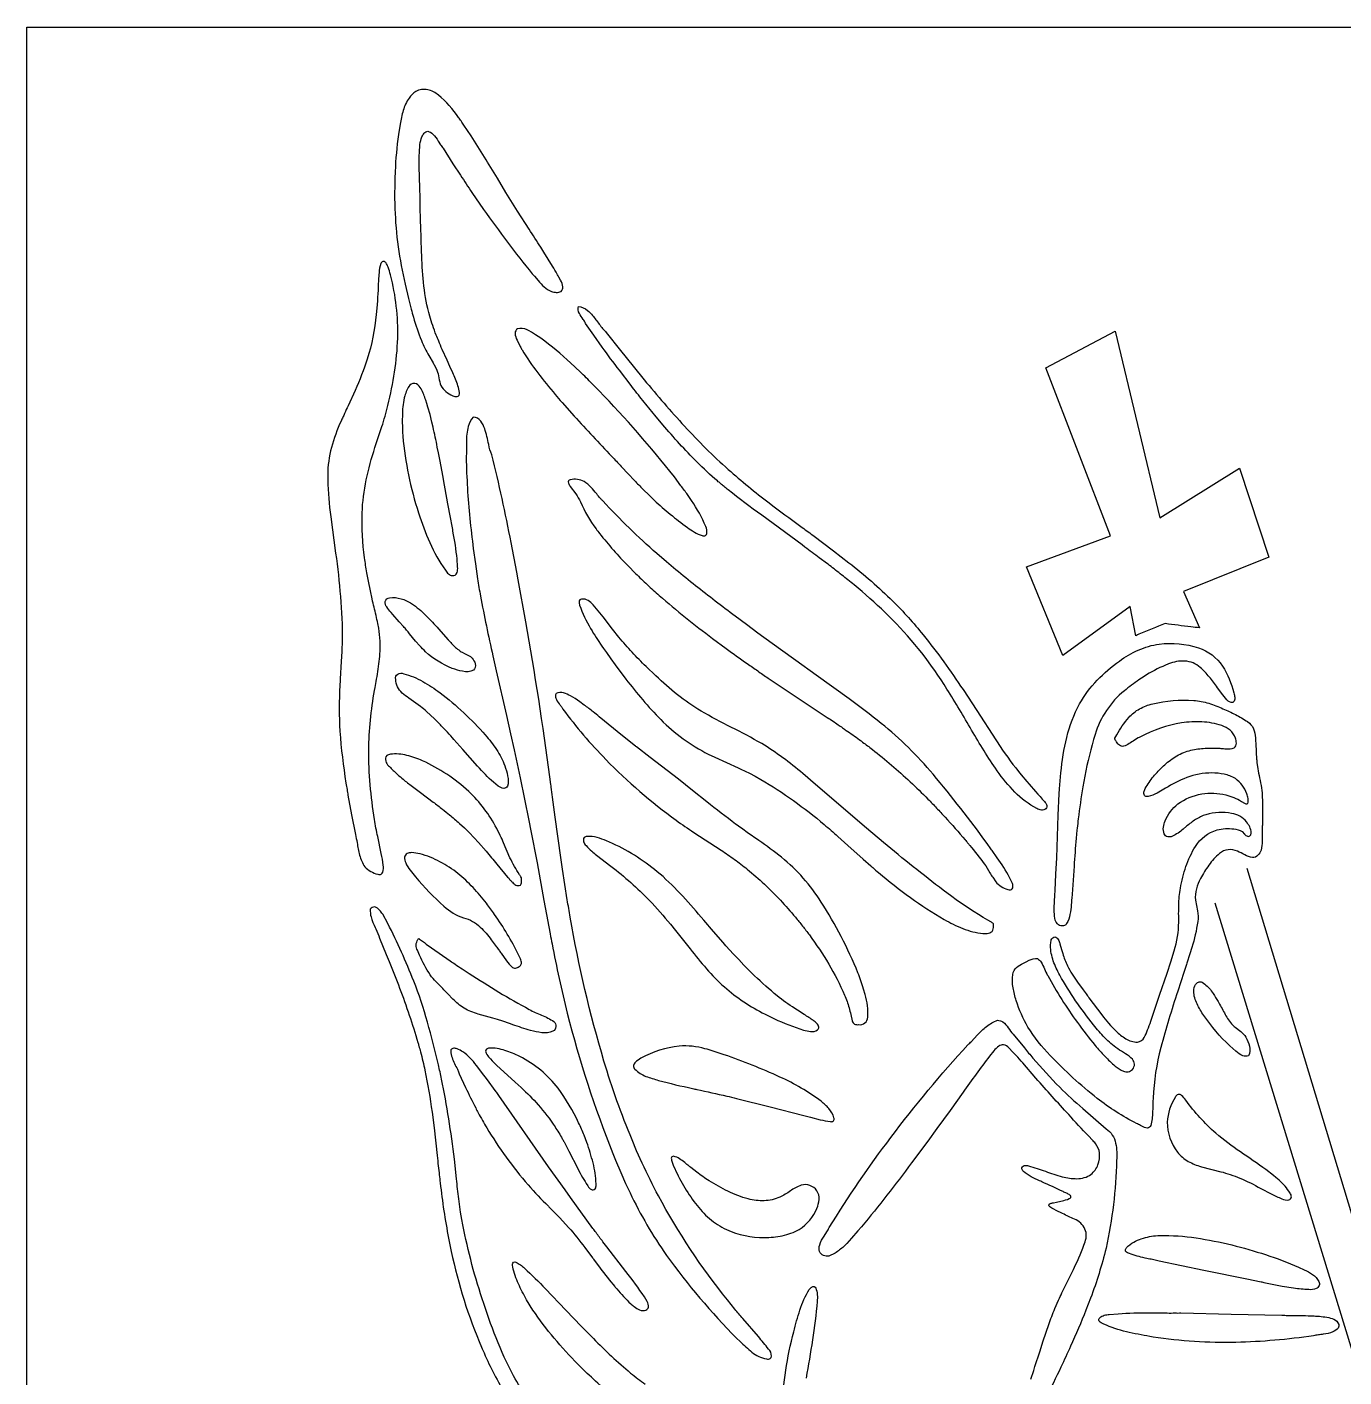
# Model space of a CAD drawing. Header units: inches. Extents: x 35.5 to 88, y 0 to 97.1.
# Drawn here: x 35.51 to 56.8, y 75.31 to 97.14 of the extents above; entities that cross this region are included whole.
import ezdxf

# ---------------------------------------------------------------- set-up
doc = ezdxf.new("R2010")
doc.units = ezdxf.units.IN
doc.header["$MEASUREMENT"] = 0
doc.layers.add('IMAGE_2', color=7, linetype='Continuous')

msp = doc.modelspace()

# ---------------------------------------------------------------- linework, layer by layer
for points in [[(42.391, 91.175, 0.188699), (42.463, 91.163, 0.461822), (42.502, 91.226, 0.053427), (42.437, 91.443, 0.024263), (42.392, 91.546), (42.346, 91.649), (42.3, 91.749), (42.221, 91.924, -0.01193), (42.165, 92.057, -0.01725), (42.125, 92.157, -0.028141), (42.02, 92.464, -0.041299), (41.927, 92.948, -0.017972), (41.89, 93.439, -0.001452), (41.873, 93.986), (41.867, 94.259), (41.865, 94.328, 0.007932), (41.861, 94.532), (41.851, 94.884, -0.032089), (41.862, 95.236, -0.057318), (41.894, 95.363, -0.086421), (41.93, 95.42, -0.152452), (41.989, 95.453, -0.124634), (42.072, 95.406, -0.075256), (42.157, 95.294), (42.194, 95.235, 0.021816), (42.235, 95.177), (42.396, 94.927), (42.518, 94.741, 0.007135), (42.703, 94.462), (42.892, 94.186, 0.017997), (43.679, 93.147), (43.714, 93.107), (43.774, 93.036, 0.035515), (43.87, 92.935, 0.082171), (43.987, 92.86, 0.055603), (44.066, 92.846, 0.128833), (44.144, 92.863, 0.239295), (44.173, 92.936, 0.104136), (44.136, 93.042), (44.108, 93.092, -0.046907), (44.083, 93.142, 0.016249), (44.006, 93.271), (43.867, 93.494), (43.814, 93.577, 0.006435), (43.627, 93.867), (43.441, 94.158), (43.253, 94.463), (43.114, 94.692, 0.00627), (42.689, 95.376), (42.572, 95.552, 0.008946), (42.527, 95.618, 0.021069), (42.487, 95.675, 0.065419), (42.161, 96.036, 0.117241), (41.987, 96.123, 0.196605), (41.795, 96.093, 0.101334), (41.685, 95.989, 0.087143), (41.592, 95.786, 0.032358), (41.565, 95.677), (41.541, 95.568), (41.515, 95.399, 0.023925), (41.461, 94.801, 0.009328), (41.456, 94.65, 0.013951), (41.454, 94.538, 0.015218), (41.453, 94.453), (41.456, 94.2, 0.047817), (41.622, 92.978), (41.676, 92.747, 0.014269), (41.72, 92.574, 0.017763), (41.756, 92.446, 0.030153), (41.887, 92.068, 0.040225), (42.007, 91.825), (42.074, 91.708, -0.031158), (42.09, 91.678), (42.136, 91.588, -0.074289), (42.169, 91.463, 0.058974), (42.2, 91.338, 0.157364)], [(41.181, 83.437, 0.207783), (41.237, 83.439, 0.171489), (41.262, 83.47, 0.13294), (41.269, 83.585, 0.014268), (41.237, 83.77), (41.179, 84.045, -0.015268), (41.127, 84.322, -0.039963), (41.033, 85.444, -0.042147), (41.129, 86.409), (41.138, 86.459), (41.154, 86.552, 0.016364), (41.203, 86.878, 0.043325), (41.219, 87.208, 0.032693), (41.195, 87.414), (41.181, 87.49, 0.011435), (41.121, 87.756, -0.015015), (41.089, 87.888), (41.061, 88.021), (41.029, 88.176), (41.004, 88.313, -0.013208), (40.967, 88.553, -0.043888), (40.927, 89.279, -0.041937), (40.994, 89.814, -0.026843), (41.135, 90.335), (41.246, 90.675, 0.022488), (41.343, 91.018, 0.021838), (41.451, 91.558, 0.031405), (41.502, 92.106, 0.069366), (41.387, 93.129, 0.01885), (41.346, 93.255, 0.064898), (41.308, 93.327, 0.32464), (41.262, 93.347, 0.150439), (41.227, 93.311, 0.048858), (41.201, 93.162, 0.017178), (41.186, 92.936, -0.015269), (41.173, 92.71), (41.164, 92.59), (41.154, 92.486, -0.051912), (41.01, 91.768, -0.028167), (40.812, 91.261), (40.699, 91.012, 0.013499), (40.643, 90.888, 0.012229), (40.615, 90.826, 0.013175), (40.587, 90.764, 0.042662), (40.432, 90.339, 0.066301), (40.371, 89.891, 0.027201), (40.371, 89.811, 0.028072), (40.419, 89.219), (40.499, 88.629, -0.012065), (40.577, 87.927, -0.022843), (40.605, 87.221), (40.598, 87.037), (40.59, 86.876), (40.574, 86.594, 0.010791), (40.568, 86.489, 0.029959), (40.567, 85.749, 0.022526), (40.666, 84.91, 0.003037), (40.683, 84.806, 0.01564), (40.698, 84.715), (40.756, 84.397), (40.818, 84.08, -0.018449), (40.846, 83.946, 0.029726), (40.886, 83.745, 0.084714), (40.97, 83.557, 0.144878)], [(44.426, 92.62, -0.153548), (44.571, 92.555, -0.043479), (44.653, 92.472, -0.020523), (44.761, 92.332, 0.037035), (44.875, 92.198), (45.105, 91.907), (45.308, 91.654), (45.488, 91.434, 0.014234), (46.14, 90.682, 0.025712), (46.848, 89.983, 0.019858), (47.507, 89.443, 0.005318), (48.02, 89.061, -0.006396), (48.213, 88.919), (48.549, 88.668), (48.798, 88.475, -0.028986), (49.508, 87.853, -0.028787), (49.998, 87.309, -0.023315), (50.643, 86.422), (50.795, 86.194), (51.243, 85.504, 0.025848), (51.585, 85.044), (51.677, 84.935, 0.006521), (51.961, 84.612, -0.139812), (51.998, 84.549, -0.254516), (51.984, 84.496, -0.218567), (51.91, 84.473, -0.125008), (51.838, 84.499, -0.081375), (51.481, 84.766, -0.035848), (51.196, 85.109, -0.019766), (50.783, 85.766, 0.00957), (50.384, 86.431, 0.054869), (49.505, 87.551, 0.022248), (49.01, 88.008), (48.881, 88.116, 0.006723), (48.684, 88.275, 0.010199), (48.584, 88.353, 0.013461), (48.484, 88.43, 0.023939), (48.45, 88.455), (48.319, 88.555, 0.004715), (48.087, 88.728), (48.044, 88.761), (47.388, 89.242, -0.013291), (46.847, 89.652, -0.017559), (46.781, 89.706, -0.022232), (46.724, 89.754, -0.024417), (46.674, 89.796, -0.022323), (46.34, 90.104, -0.020013), (45.789, 90.706), (45.658, 90.862, -0.005278), (45.465, 91.099, -0.008568), (45.37, 91.219, -0.01143), (45.276, 91.34), (45.087, 91.587, -0.009118), (44.808, 91.962), (44.672, 92.152), (44.541, 92.345, 0.036871), (44.501, 92.41, -0.052528), (44.44, 92.506, -0.201021)], [(46.424, 88.916, 0.217843), (46.481, 88.916, 0.206064), (46.501, 88.949, 0.148016), (46.483, 89.06, 0.051243), (46.255, 89.478), (46.188, 89.576, 0.004674), (46.083, 89.72), (45.976, 89.863, 0.024767), (44.761, 91.253), (44.649, 91.366, 0.007018), (44.451, 91.562), (44.299, 91.705, 0.028032), (43.817, 92.104), (43.73, 92.161, 0.058574), (43.593, 92.241, 0.164145), (43.437, 92.259, 0.225963), (43.401, 92.186, 0.115548), (43.432, 92.074), (43.484, 91.969, 0.023807), (43.514, 91.917, 0.030498), (43.768, 91.545, 0.015533), (44.05, 91.194, 0.015038), (44.16, 91.066), (44.357, 90.845, 0.004073), (44.961, 90.196, -0.00902), (45.116, 90.031), (45.232, 89.907), (45.276, 89.861, 0.036621), (45.315, 89.821, 0.011565), (45.45, 89.681), (45.589, 89.545, 0.030787), (46.113, 89.097), (46.186, 89.044, 0.025649), (46.3, 88.97, 0.068506)], [(54.467, 87.42, 0.00668), (54.329, 87.437, -0.005705), (53.913, 87.49, -0.002605), (53.487, 87.318, -0.021989), (53.437, 87.294), (53.345, 87.765), (52.259, 86.973), (51.669, 88.408), (53.026, 88.91), (51.982, 91.625), (53.104, 92.221), (53.828, 89.2), (55.113, 90.001), (55.589, 88.565), (54.211, 88.008)], [(41.696, 91.347, 0.069142), (41.618, 91.173, 0.058564), (41.578, 90.89), (41.577, 90.747), (41.578, 90.676, 0.046891), (41.579, 90.658, -0.014307), (41.58, 90.605, 0.015107), (41.586, 90.52, 0.031073), (41.678, 89.893, 0.027049), (41.838, 89.279, 0.024793), (42.02, 88.801, 0.052523), (42.273, 88.356, 0.09103), (42.324, 88.292, 0.142804), (42.384, 88.265, 0.357955), (42.462, 88.314, 0.119122), (42.47, 88.406), (42.462, 88.535, 0.026784), (42.396, 88.983, 0.005881), (42.354, 89.205), (42.314, 89.428), (42.242, 89.821), (42.235, 89.858), (42.182, 90.143), (42.162, 90.25), (42.143, 90.343, 0.011466), (42.074, 90.669), (42.055, 90.75), (42.025, 90.871), (41.992, 90.992), (41.972, 91.05), (41.955, 91.103, 0.058182), (41.882, 91.285, 0.146644), (41.806, 91.367, 0.293363)], [(47.465, 75.597, 0.181954), (47.526, 75.605, 0.224619), (47.546, 75.643, 0.190639), (47.499, 75.758, 0.007804), (47.335, 75.958), (47.081, 76.252, -0.009403), (46.955, 76.4), (46.833, 76.552, -0.04472), (45.717, 78.236, -0.012804), (45.456, 78.763), (45.366, 78.965), (45.291, 79.142, -0.025654), (44.838, 80.415, -0.030224), (44.292, 82.742, -0.003426), (44.244, 83.024), (44.167, 83.52), (44.14, 83.706), (44.049, 84.358), (44.006, 84.684, 0.009093), (43.984, 84.847, 0.023913), (43.979, 84.888), (43.962, 85.01, 0.010469), (43.575, 87.519), (43.451, 88.197), (43.427, 88.324), (43.336, 88.8, 0.013189), (43.024, 90.22, -0.052756), (42.974, 90.387, 0.030514), (42.909, 90.642, 0.080482), (42.845, 90.764, 0.219072), (42.723, 90.83, 0.104564), (42.644, 90.678, 0.069426), (42.613, 90.427, -0.016676), (42.61, 90.173, 0.020111), (42.669, 89.191, 0.007216), (42.725, 88.702), (42.758, 88.458), (42.794, 88.215, 0.010325), (42.841, 87.936, 0.009743), (43.041, 86.968), (43.095, 86.727), (43.26, 86.005), (43.327, 85.708), (43.384, 85.448), (43.481, 84.993), (43.622, 84.308), (43.656, 84.137), (43.755, 83.623), (43.867, 83.013), (43.888, 82.898), (43.967, 82.47, 0.010116), (43.998, 82.309, 0.014764), (44.243, 81.191, 0.033098), (44.981, 78.921), (45.025, 78.813), (45.11, 78.611), (45.188, 78.436), (45.259, 78.285, 0.043935), (45.85, 77.273, 0.039435), (46.983, 75.933), (47.038, 75.882, 0.026449), (47.23, 75.708, 0.055392), (47.341, 75.638, 0.070419)], [(44.293, 89.817, 0.541835), (44.264, 89.763, 0.089105), (44.293, 89.708), (44.38, 89.587, -0.046864), (44.458, 89.461, 0.066654), (44.71, 89.02, 0.015407), (44.767, 88.946, 0.025624), (45.227, 88.424), (45.349, 88.3, 0.009207), (45.538, 88.12, 0.012294), (45.635, 88.032, 0.016076), (45.732, 87.945, 0.019076), (46.593, 87.251), (46.815, 87.086, 0.005543), (47.152, 86.844, 0.008321), (47.323, 86.726, 0.011023), (47.494, 86.608), (47.705, 86.465), (48.449, 85.972, -0.017763), (48.542, 85.91, -0.020097), (48.623, 85.855, -0.021144), (48.693, 85.806, -0.021441), (48.755, 85.763, -0.011601), (48.968, 85.612, -0.024799), (49.02, 85.573, -0.009842), (49.177, 85.455, -0.022419), (49.788, 84.933, -0.009154), (50.076, 84.652, -0.011602), (50.215, 84.507, -0.010264), (50.284, 84.434, -0.011799), (50.352, 84.36, -0.011805), (50.679, 83.991, -0.014669), (50.718, 83.944, -0.0198), (50.753, 83.903, -0.015876), (50.985, 83.605, -0.026785), (51.078, 83.46, 0.026117), (51.123, 83.387), (51.172, 83.315, 0.138569), (51.366, 83.188, 0.144145), (51.412, 83.183, 0.328248), (51.451, 83.235, 0.144394), (51.436, 83.299, 0.041311), (51.25, 83.625), (51.196, 83.703), (51.115, 83.818, -0.029634), (51.094, 83.846), (51.033, 83.933, 0.018183), (50.158, 85.053, 0.047713), (49.321, 85.876, 0.014315), (48.8, 86.272), (48.268, 86.655), (47.94, 86.891), (47.694, 87.069), (47.327, 87.337), (47.144, 87.473), (46.961, 87.609, -0.007218), (46.318, 88.103, -0.004712), (46.002, 88.359), (45.846, 88.489), (45.693, 88.622, -0.027066), (44.819, 89.474, -0.016834), (44.782, 89.514, -0.011684), (44.72, 89.586, 0.010015), (44.626, 89.694, 0.070311), (44.517, 89.786, 0.170587)], [(42.705, 86.933, -0.120594), (42.755, 86.838, -0.284763), (42.726, 86.735, -0.168454), (42.552, 86.718, -0.033593), (42.384, 86.766, -0.096439), (41.954, 87.035, -0.012768), (41.858, 87.132), (41.791, 87.208), (41.694, 87.326, 0.014682), (41.645, 87.385, 0.018802), (41.596, 87.443), (41.526, 87.521), (41.421, 87.637), (41.396, 87.667, -0.030679), (41.325, 87.76, -0.222585), (41.302, 87.846, -0.35927), (41.37, 87.905, -0.114636), (41.557, 87.892, -0.071158), (41.727, 87.813, -0.051453), (41.958, 87.622, -0.012165), (42.164, 87.403), (42.319, 87.226), (42.359, 87.183, 0.043946), (42.489, 87.063, 0.069557), (42.542, 87.028), (42.585, 87.007, -0.084312)], [(51.137, 82.623, 0.148134), (51.136, 82.632, 0.097698), (51.093, 82.668), (51.043, 82.696, -0.030419), (50.465, 83.074), (50.323, 83.179, -0.012068), (49.359, 83.95), (49.084, 84.183), (48.26, 84.89), (48.052, 85.067, 0.038774), (47.388, 85.549, 0.016605), (46.898, 85.812, -0.016712), (46.407, 86.076, -0.033852), (46.025, 86.34, -0.024084), (45.676, 86.646), (45.519, 86.795, -0.013804), (45.293, 87.026, -0.017167), (45.184, 87.146, -0.017575), (45.078, 87.269), (44.974, 87.399), (44.822, 87.598), (44.744, 87.696), (44.663, 87.792, 0.063576), (44.582, 87.862, 0.194219), (44.476, 87.883, 0.42243), (44.435, 87.844, 0.100988), (44.444, 87.788, 0.050053), (44.622, 87.411), (44.644, 87.373, 0.009663), (44.732, 87.231), (44.802, 87.127), (44.828, 87.089), (44.876, 87.022), (44.948, 86.922), (45.02, 86.823), (45.193, 86.593, 0.031977), (45.755, 85.938, 0.081628), (46.523, 85.379), (46.629, 85.328), (47.005, 85.158, -0.008495), (47.19, 85.069), (47.282, 85.021), (47.372, 84.971, -0.042027), (48.399, 84.24, -0.007147), (48.62, 84.047), (48.783, 83.9), (49.028, 83.679), (49.151, 83.57, 0.033453), (49.183, 83.543, 0.007023), (49.277, 83.463, 0.016751), (49.792, 83.062, 0.029373), (50.338, 82.705, 0.037232), (50.64, 82.559, 0.073307), (50.966, 82.48, 0.06869), (51.053, 82.482, 0.257845), (51.125, 82.531, 0.108229)], [(55.006, 86.214, -0.237331), (54.91, 86.257), (54.843, 86.336), (54.757, 86.453, 0.023349), (54.627, 86.626, 0.040169), (54.477, 86.782, 0.17223), (54.23, 86.883, 0.111721), (53.967, 86.838, 0.026345), (53.918, 86.818, 0.041224), (53.57, 86.635), (53.488, 86.581, 0.02303), (53.252, 86.403, 0.150787), (52.78, 85.697, 0.028166), (52.611, 85.022), (52.581, 84.851, 0.01064), (52.507, 84.334, 0.01296), (52.49, 84.182), (52.486, 84.148), (52.474, 84.019, 0.007303), (52.439, 83.565), (52.409, 83.112), (52.402, 83.051, 0.009725), (52.394, 82.945, -0.020526), (52.373, 82.787, -0.085111), (52.318, 82.637, -0.263699), (52.245, 82.6, -0.210944), (52.17, 82.633, -0.161182), (52.122, 82.759, -0.027444), (52.119, 82.894), (52.129, 83.096), (52.133, 83.172), (52.146, 83.437), (52.159, 83.702), (52.182, 84.39), (52.199, 84.734), (52.205, 84.82), (52.214, 84.949), (52.226, 85.077, -0.036367), (52.321, 85.65, -0.0658), (52.528, 86.192, -0.061919), (52.813, 86.573, -0.046811), (53.172, 86.884, -0.055468), (53.477, 87.061, -0.073708), (53.817, 87.158, -0.111041), (54.45, 87.097, -0.170811), (54.839, 86.802, -0.08053), (55.023, 86.371, 0.036102), (55.031, 86.331, -0.057374), (55.038, 86.268, -0.274253)], [(41.47, 86.588, -0.352935), (41.505, 86.674, -0.206716), (41.599, 86.68, -0.062688), (41.907, 86.554, -0.030999), (42.187, 86.372, -0.050109), (42.918, 85.689, -0.036512), (43.099, 85.454, -0.057275), (43.234, 85.19, -0.034246), (43.28, 85.027, -0.1267), (43.278, 84.858, -0.271917), (43.217, 84.825, -0.139968), (43.127, 84.863), (43.05, 84.924, -0.025493), (42.795, 85.183), (42.554, 85.455), (42.412, 85.613, 0.010674), (42.305, 85.732, 0.013473), (42.223, 85.819, 0.012069), (42.098, 85.947), (42.033, 86.01), (41.967, 86.07, 0.013748), (41.872, 86.148), (41.797, 86.203), (41.684, 86.283, -0.027395), (41.574, 86.367, -0.201276)], [(48.953, 81.005, 0.445186), (49.104, 81.125, 0.082101), (49.062, 81.491), (49.036, 81.58, 0.018444), (48.944, 81.841, 0.04623), (48.35, 82.987, 0.080265), (47.71, 83.71, 0.012853), (47.341, 83.983), (47.153, 84.114, -0.01341), (46.967, 84.248, -0.011094), (46.501, 84.607), (46.271, 84.79), (46.04, 84.972), (45.587, 85.322), (45.361, 85.498, -0.048613), (45.347, 85.509), (45.136, 85.675), (44.759, 85.984, 0.012878), (44.664, 86.061, 0.010326), (44.519, 86.172), (44.446, 86.226), (44.37, 86.278), (44.299, 86.319, 0.06585), (44.185, 86.369, 0.196658), (44.062, 86.358, 0.21602), (44.057, 86.284, 0.078233), (44.113, 86.193, -0.017236), (44.146, 86.151, -0.06958), (44.175, 86.106, 0.034885), (44.869, 85.29, 0.041596), (46.003, 84.31, 0.012639), (46.292, 84.113), (46.731, 83.826, -0.008608), (46.946, 83.676, -0.020025), (47.052, 83.598, -0.009478), (47.155, 83.517, -0.034637), (47.69, 83.017, -0.011436), (47.932, 82.742, -0.012325), (48.047, 82.599, -0.017524), (48.159, 82.454, -0.022431), (48.471, 81.984, -0.029317), (48.728, 81.482, -0.043601), (48.801, 81.276, -0.020713), (48.828, 81.17), (48.852, 81.063, 0.260511), (48.89, 81.013, 0.145222)], [(53.099, 85.633), (53.1, 85.635), (53.131, 85.691, -0.056487), (53.323, 85.97, -0.08853), (53.499, 86.111, -0.072075), (53.711, 86.192, -0.074322), (54.374, 86.246, -0.063305), (54.616, 86.202, -0.037507), (54.846, 86.114, -0.008515), (55.05, 86.019, -0.033715), (55.243, 85.904, -0.147046), (55.339, 85.79, -0.096863), (55.371, 85.645, -0.008814), (55.384, 85.412), (55.391, 85.296, 0.008692), (55.396, 85.238), (55.403, 85.18), (55.422, 85.073, -0.010211), (55.455, 84.913, -0.037985), (55.479, 84.751, -0.014954), (55.487, 84.454), (55.485, 84.306, -0.013328), (55.484, 84.232, 0.018473), (55.482, 84.158, 0.046373), (55.482, 84.116), (55.481, 83.971, -0.067816), (55.462, 83.828, -0.124803), (55.413, 83.743, -0.222269), (55.322, 83.705, -0.08611), (55.199, 83.75, 0.022428), (55.081, 83.808, 0.294061), (54.791, 83.772, 0.05627), (54.618, 83.584, 0.040262), (54.483, 83.367, 0.054545), (54.417, 83.199, 0.094012), (54.401, 83.019), (54.435, 82.846, -0.086462), (54.438, 82.67, -0.041059), (54.344, 82.252), (54.313, 82.15), (54.264, 81.997, 0.029682), (54.252, 81.959), (54.215, 81.845), (54.116, 81.544, 0.015297), (53.841, 80.635, 0.051671), (53.718, 79.814, 0.010085), (53.709, 79.592, -0.060286), (53.679, 79.372, -0.313), (53.624, 79.332, -0.12384), (53.534, 79.361, -0.089939), (53.513, 79.372, 0.039671), (53.45, 79.405, -0.046122), (52.813, 79.811, -0.033311), (52.053, 80.506, -0.060805), (51.694, 80.965, -0.057226), (51.504, 81.392, -0.030419), (51.453, 81.601, -0.077145), (51.448, 81.816, -0.171824), (51.51, 81.928, -0.081376), (51.619, 81.996), (51.673, 82.024, -0.031426), (51.715, 82.044, -0.13962), (51.849, 82.071, -0.122869), (51.907, 82.015, -0.054153), (51.96, 81.907), (51.983, 81.851), (51.997, 81.824, 0.016735), (52.013, 81.799, 0.033671), (52.492, 81.041, 0.017523), (52.779, 80.669, 0.019363), (52.936, 80.494, 0.02419), (53.106, 80.332, 0.076084), (53.236, 80.252, 0.125121), (53.315, 80.242, 0.177281), (53.385, 80.281, 0.384607), (53.383, 80.444, 0.061626), (53.268, 80.534, -0.016081), (53.144, 80.613, -0.041483), (52.935, 80.792, -0.024434), (52.755, 81, -0.040394), (52.207, 81.805, -0.042631), (52.103, 82.035, -0.083849), (52.059, 82.283, -0.024419), (52.066, 82.358, -0.240208), (52.11, 82.42, -0.331195), (52.173, 82.395, -0.073813), (52.203, 82.335, -0.081946), (52.211, 82.311), (52.237, 82.221, 0.02444), (52.257, 82.153, 0.054103), (52.332, 81.956, 0.038616), (52.494, 81.691), (52.585, 81.565), (52.632, 81.503), (52.655, 81.472, -0.037009), (52.678, 81.44), (52.887, 81.161, 0.03675), (53.117, 80.898, 0.050717), (53.274, 80.777, 0.136366), (53.464, 80.721, 0.25443), (53.574, 80.797, 0.045386), (53.629, 80.919, 0.02057), (53.679, 81.058), (53.823, 81.479), (53.944, 81.837), (54.002, 82.018), (54.058, 82.199, 0.07218), (54.132, 82.663, -0.012524), (54.132, 82.938, -0.032471), (54.158, 83.211, -0.035842), (54.248, 83.559, -0.053753), (54.401, 83.886, -0.192442), (54.753, 84.152, -0.100355), (55.021, 84.169, -0.149976), (55.155, 84.125), (55.196, 84.085, 0.087315), (55.243, 84.05, 0.325175), (55.288, 84.064, 0.175486), (55.304, 84.108, 0.104725), (55.279, 84.201, 0.061434), (55.227, 84.282, 0.179363), (54.987, 84.421, 0.115968), (54.571, 84.399, 0.071597), (54.405, 84.321, 0.032187), (54.258, 84.212), (54.204, 84.167, -0.072773), (54.028, 84.05, -0.169114), (53.954, 84.042, -0.251116), (53.896, 84.09, -0.129229), (53.884, 84.197, -0.067341), (53.913, 84.3, -0.13208), (54.118, 84.573, -0.12157), (54.504, 84.734, -0.099339), (54.894, 84.72, -0.073133), (55.146, 84.615), (55.193, 84.587, 0.048324), (55.219, 84.575, 0.215609), (55.247, 84.58, 0.15007), (55.253, 84.661, 0.060362), (55.231, 84.738, 0.159713), (55.047, 84.983, 0.08711), (54.864, 85.055, 0.041262), (54.668, 85.074, 0.088773), (54.26, 85, 0.043941), (53.918, 84.826), (53.782, 84.75, -0.061398), (53.637, 84.693, -0.200783), (53.59, 84.699, -0.262443), (53.568, 84.761, -0.126545), (53.59, 84.822, -0.045391), (53.722, 85.016, -0.025214), (53.883, 85.187, -0.047472), (54.076, 85.335, -0.072787), (54.298, 85.433, -0.046375), (54.529, 85.472, -0.00667), (54.646, 85.476, -0.010575), (54.763, 85.474, -0.009644), (54.829, 85.471), (54.854, 85.469, 0.027395), (54.897, 85.466, 0.1091), (55.027, 85.481, 0.274757), (55.063, 85.556, 0.077264), (55.047, 85.639, 0.14305), (54.962, 85.767, 0.092687), (54.827, 85.842, 0.065597), (54.505, 85.9, 0.046258), (54.177, 85.885, 0.078071), (53.512, 85.657, 0.032691), (53.477, 85.64), (53.418, 85.605, -0.008668), (53.332, 85.549, -0.062995), (53.239, 85.505, -0.198087), (53.173, 85.524, -0.077018), (53.126, 85.575, -0.087582), (53.098, 85.625)], [(43.506, 83.357, 0.169502), (43.495, 83.395, 0.079714), (43.484, 83.412, -0.094565), (43.474, 83.429, -0.043324), (43.318, 83.704), (43.215, 83.943, 0.016434), (43.161, 84.062), (43.103, 84.178, 0.08478), (42.65, 84.777, 0.079304), (41.904, 85.271, 0.040235), (41.651, 85.358, 0.09511), (41.384, 85.376, 0.166281), (41.325, 85.354, 0.286802), (41.308, 85.267, 0.138593), (41.355, 85.192, 0.019188), (41.475, 85.072, 0.013785), (41.57, 84.989, 0.012201), (41.72, 84.871), (41.872, 84.756), (42.076, 84.604, -0.012549), (42.227, 84.487, -0.01586), (42.338, 84.397, -0.015099), (42.501, 84.258), (42.58, 84.185), (42.657, 84.11), (42.74, 84.024), (42.81, 83.947), (42.93, 83.809, -0.009491), (43.104, 83.598), (43.28, 83.387, -0.023448), (43.323, 83.342, 0.052), (43.356, 83.307, 0.066238), (43.413, 83.262, 0.268949), (43.486, 83.262, 0.118988), (43.505, 83.308, 0.014303)], [(48.291, 80.919, 0.242321), (48.311, 80.964, 0.168526), (48.278, 81.024, 0.048236), (48.225, 81.069, 0.010757), (48.077, 81.167), (47.965, 81.239), (47.923, 81.266, -0.031464), (47.638, 81.47, -0.021934), (47.274, 81.795), (47.101, 81.967), (47.017, 82.055), (46.933, 82.144), (46.81, 82.279), (46.764, 82.33), (46.606, 82.51), (46.451, 82.693, 0.011966), (46.112, 83.08, 0.027754), (45.744, 83.44, 0.066269), (44.978, 83.934), (44.879, 83.976, 0.034431), (44.726, 84.031, 0.087893), (44.564, 84.048, 0.189169), (44.518, 84.028, 0.253039), (44.509, 83.958, 0.123354), (44.547, 83.899, 0.02005), (44.641, 83.808, 0.014954), (44.717, 83.745), (44.95, 83.565, -0.038586), (45.573, 83.014, -0.02049), (45.911, 82.628), (45.992, 82.529), (46.233, 82.228, 0.012206), (46.495, 81.909, 0.035255), (46.784, 81.613, 0.062531), (47.442, 81.175), (47.594, 81.1, 0.039899), (48.064, 80.917, 0.027851), (48.178, 80.893, 0.202648)], [(43.477, 81.951, 0.205831), (43.502, 81.995, 0.123868), (43.487, 82.067), (43.457, 82.135, 0.037619), (43.068, 82.787, 0.008156), (42.936, 82.966, 0.023308), (42.721, 83.221, 0.028746), (42.477, 83.448, 0.043906), (42.186, 83.638, 0.060848), (41.863, 83.766, 0.055801), (41.727, 83.786, 0.117862), (41.655, 83.77, 0.210223), (41.611, 83.712, 0.105466), (41.631, 83.62, 0.068576), (41.705, 83.502), (41.792, 83.393, 0.036631), (42.249, 82.919, 0.102339), (42.567, 82.731, -0.131411), (42.838, 82.581, -0.038413), (43.016, 82.377), (43.097, 82.268, -0.017016), (43.136, 82.213, -0.025497), (43.175, 82.158), (43.26, 82.038, 0.082907), (43.36, 81.93, 0.210032), (43.422, 81.922, 0.101699)], [(41.842, 82.396, 0.027069), (41.903, 82.352), (41.933, 82.331), (41.963, 82.308), (42.049, 82.247), (42.353, 82.035, 0.008522), (42.429, 81.983, 0.014621), (42.545, 81.906), (42.66, 81.83, 0.02056), (43.629, 81.25, 0.029812), (43.829, 81.155, -0.052613), (44.027, 81.055, -0.513576), (44.013, 80.896, -0.141066), (43.831, 80.874, -0.0311), (43.652, 80.911), (43.613, 80.922, -0.015761), (43.327, 81.015), (43.185, 81.063, 0.021222), (43.114, 81.087), (43.042, 81.109), (42.804, 81.175, -0.027428), (42.687, 81.216, -0.052295), (42.576, 81.271, -0.057711), (42.393, 81.418), (42.311, 81.502, -0.015796), (42.23, 81.587), (42.124, 81.694, -0.042563), (42.027, 81.809, -0.032582), (41.855, 82.126), (41.82, 82.206, -0.094685), (41.8, 82.291, -0.113253), (41.829, 82.381), (41.832, 82.386), (41.839, 82.398)], [(55.216, 80.804, -0.055335), (55.275, 80.657, -0.191089), (55.26, 80.501, -0.180202), (55.168, 80.5, -0.088771), (55.055, 80.574), (55.006, 80.619), (54.955, 80.663, -0.052709), (54.537, 81.152, -0.031455), (54.428, 81.338, -0.104378), (54.373, 81.546, -0.150362), (54.403, 81.654, -0.155583), (54.449, 81.693, -0.201562), (54.51, 81.689, -0.099215), (54.658, 81.55), (54.687, 81.509, -0.01651), (54.767, 81.379, -0.00669), (54.869, 81.193, 0.059202), (54.986, 81.017, 0.050061), (55.044, 80.964), (55.137, 80.891, -0.089628)], [(42.556, 80.565, 0.029662), (42.463, 80.611, 0.1033), (42.409, 80.622, 0.210294), (42.36, 80.598, 0.120984), (42.411, 80.398, 0.024919), (42.456, 80.305, -0.031794), (42.479, 80.258), (42.498, 80.21), (42.6, 79.988, 0.013316), (42.763, 79.658, 0.012075), (42.806, 79.577, 0.01547), (42.872, 79.456, 0.013315), (42.941, 79.337, 0.044031), (43.612, 78.412, 0.018437), (43.938, 78.067, 0.012634), (43.979, 78.025), (44.125, 77.877), (44.266, 77.725, -0.019556), (44.528, 77.4), (44.652, 77.233, -0.071119), (44.668, 77.212), (44.776, 77.066, 0.009186), (45.013, 76.768, 0.018045), (45.044, 76.731, 0.027096), (45.272, 76.489, 0.020285), (45.324, 76.445, 0.064536), (45.413, 76.391, 0.168972), (45.516, 76.387, 0.267402), (45.558, 76.436, 0.141253), (45.537, 76.524), (45.492, 76.603, 0.015781), (45.192, 77.011), (44.882, 77.412), (44.821, 77.492, -0.010717), (44.709, 77.642, -0.019663), (44.66, 77.708), (44.297, 78.206), (44.208, 78.331), (43.94, 78.707), (43.136, 79.859, 0.013567), (43.092, 79.92), (42.936, 80.135), (42.896, 80.188), (42.774, 80.345, 0.024951), (42.674, 80.463, 0.056561)], [(42.981, 80.626, 0.142634), (42.938, 80.608, 0.238329), (42.924, 80.574, 0.108125), (42.946, 80.519, 0.046467), (43.001, 80.451), (43.031, 80.42), (43.062, 80.388), (43.106, 80.345), (43.276, 80.189), (43.404, 80.073), (43.499, 79.985, -0.024359), (43.773, 79.709, -0.033453), (44.046, 79.35, -0.019281), (44.164, 79.158, -0.016167), (44.192, 79.109), (44.271, 78.959), (44.415, 78.675, 0.032918), (44.574, 78.399, 0.072052), (44.608, 78.356, 0.133022), (44.647, 78.335, 0.382694), (44.704, 78.364, 0.128417), (44.71, 78.427, 0.055905), (44.661, 78.769, 0.020051), (44.56, 79.099), (44.515, 79.215, 0.006951), (44.428, 79.415, 0.054895), (44.095, 79.975, 0.113102), (43.475, 80.489, 0.040497), (43.236, 80.587, 0.080409)], [(48.556, 79.499, 0.103975), (48.473, 79.646, 0.047924), (48.351, 79.764, 0.033217), (48.028, 79.979, 0.020789), (47.683, 80.157, 0.023174), (46.781, 80.518), (46.605, 80.576, 0.025954), (46.471, 80.615, 0.085187), (46.056, 80.657, 0.098557), (45.436, 80.461, 0.07349), (45.345, 80.396, 0.163539), (45.317, 80.342, 0.224642), (45.338, 80.284, 0.108527), (45.517, 80.168, 0.022701), (45.72, 80.103, 0.013757), (46.271, 79.971, 0.013913), (46.34, 79.956, -0.004821), (46.823, 79.848, -0.00901), (46.98, 79.811), (47.525, 79.676), (48.07, 79.536), (48.176, 79.508), (48.335, 79.467, 0.030639), (48.496, 79.436, 0.248517), (48.548, 79.447, 0.329572)], [(54.079, 79.835, 0.137911), (53.947, 79.425, 0.164559), (54.111, 78.942, 0.098191), (54.285, 78.793, 0.052176), (54.497, 78.707), (54.81, 78.626, -0.03517), (55.117, 78.523, -0.026522), (55.459, 78.355), (55.628, 78.267), (55.714, 78.226, 0.013978), (55.801, 78.188, 0.19105), (55.911, 78.171, 0.35206), (55.954, 78.219, 0.141183), (55.931, 78.28, 0.075039), (55.754, 78.489), (55.702, 78.534), (55.662, 78.566), (55.54, 78.659, 0.005016), (55.129, 78.945, -0.028068), (54.73, 79.247, -0.053786), (54.246, 79.782, 0.06833), (54.178, 79.858, 0.213741), (54.122, 79.876, 0.214174)], [(45.963, 78.875, 0.465368), (45.926, 78.843, 0.085334), (45.94, 78.778, -0.040805), (45.964, 78.716, 0.057846), (46.318, 78.11, 0.055216), (46.543, 77.869, 0.068664), (46.819, 77.691, 0.10931), (47.432, 77.561, 0.050695), (47.721, 77.59, 0.07731), (47.993, 77.692, 0.160122), (48.28, 78.033, 0.076341), (48.316, 78.176, 0.165844), (48.28, 78.318, 0.313533), (48.026, 78.408, 0.066799), (47.852, 78.314, -0.047506), (47.681, 78.214, -0.094173), (47.427, 78.156, -0.076814), (47.168, 78.186, -0.047528), (46.842, 78.309, -0.024905), (46.538, 78.478, -0.020332), (46.337, 78.619), (46.24, 78.695, -0.011762), (46.192, 78.734, -0.017371), (46.144, 78.773, 0.025673), (46.06, 78.834, 0.101931)], [(56.395, 76.849, -0.487913), (56.353, 76.737, -0.128907), (56.234, 76.718, -0.025597), (55.988, 76.742), (55.805, 76.771), (55.532, 76.825, 0.017809), (55.463, 76.84, 0.00607), (55.259, 76.881), (54.537, 77.029), (53.816, 77.18), (53.687, 77.209, -0.019488), (53.589, 77.23), (53.553, 77.238, -0.041515), (53.302, 77.315, -0.192892), (53.272, 77.339, -0.261505), (53.282, 77.391, -0.096457), (53.321, 77.428, -0.105028), (53.559, 77.552, -0.063151), (53.825, 77.594, -0.042935), (54.413, 77.555, -0.02243), (54.991, 77.441, -0.017103), (55.537, 77.284, -0.024987), (56.069, 77.082), (56.161, 77.039, -0.054076), (56.295, 76.964, -0.130067)], [(56.71, 76.096, -0.112548), (56.622, 76.036, -0.072581), (56.468, 75.997, -0.015183), (56.39, 75.986, 0.039617), (56.311, 75.973, -0.030471), (55.055, 75.865, -0.043088), (53.717, 75.952), (53.666, 75.961, -0.014023), (53.285, 76.037, -0.049918), (52.918, 76.161, -0.133498), (52.846, 76.208, -0.400335), (52.856, 76.265, -0.1103), (52.928, 76.303, -0.081922), (53.008, 76.315), (53.152, 76.329, -0.019624), (53.659, 76.344), (53.912, 76.342, 0.015324), (54.039, 76.341, 0.024501), (54.071, 76.341, 0.009096), (54.166, 76.341), (54.981, 76.324), (55.796, 76.305, 0.003578), (55.895, 76.302), (55.938, 76.301, -0.00988), (56.263, 76.295, -0.02522), (56.344, 76.291, -0.050116), (56.586, 76.259, -0.125868), (56.686, 76.207, -0.356206)]]:
    msp.add_lwpolyline(points, format="xyb", close=True)
msp.add_lwpolyline([(54.716, 82.975), (70.903, 30.121), (71.325, 30.388), (55.239, 83.53)])
for points in [[(43.599, 74.963, -0.031668), (43.375, 75.324, -0.028847), (43.094, 75.937, -0.018622), (42.867, 76.572, -0.032725), (42.539, 77.85), (42.519, 77.972), (42.489, 78.186, -0.008136), (42.454, 78.508), (42.419, 78.83, 0.019484), (42.211, 80.124, 0.003928), (42.161, 80.355, 0.013809), (41.983, 81.043, 0.029562), (41.762, 81.709, 0.020789), (41.343, 82.639), (41.26, 82.789, 0.051616), (41.207, 82.858, 0.111006), (41.135, 82.907, 0.278208), (41.058, 82.87, 0.081742), (41.072, 82.746, 0.039409), (41.138, 82.573, 0.028398), (41.148, 82.552, -0.030011), (41.209, 82.402), (41.318, 82.141), (41.365, 82.027, -0.013437), (41.69, 81.158, -0.009687), (41.828, 80.716, -0.01463), (41.844, 80.66, -0.019572), (41.871, 80.562, -0.01339), (41.942, 80.266, -0.017802), (42.057, 79.59), (42.09, 79.335), (42.14, 78.887, 0.008606), (42.159, 78.719, 0.0135), (42.175, 78.573, 0.015529), (42.19, 78.444, 0.021873), (42.326, 77.55), (42.369, 77.337, 0.048564), (42.857, 75.787, 0.012136), (42.898, 75.694, 0.028516), (43.249, 75.017)], [(51.738, 75.27), (51.787, 75.413), (51.807, 75.476), (51.883, 75.712), (51.94, 75.889), (52.029, 76.153, -0.015069), (52.129, 76.413), (52.188, 76.549, -0.007679), (52.242, 76.666), (52.342, 76.87), (52.38, 76.946, 0.010344), (52.445, 77.08, 0.03235), (52.616, 77.492, 0.233208), (52.602, 77.725, 0.184889), (52.419, 77.868, 0.012591), (52.23, 77.958, -0.022244), (52.183, 77.981, -0.037021), (52.047, 78.06, -0.15264), (52.033, 78.082, -0.380983), (52.055, 78.11, -0.051367), (52.105, 78.124), (52.156, 78.134), (52.273, 78.16, 0.0696), (52.384, 78.205, 0.310674), (52.371, 78.247, 0.069835), (52.318, 78.277, -0.041227), (52.261, 78.303, 0.009709), (51.918, 78.462, 0.034555), (51.88, 78.48, -0.021662), (51.744, 78.545, -0.052755), (51.62, 78.629, -0.160754), (51.593, 78.671, -0.40235), (51.634, 78.724, -0.155068), (51.702, 78.721, -0.024167), (51.975, 78.632, 0.028088), (52.248, 78.544, 0.061671), (52.484, 78.513, 0.15895), (52.712, 78.583, 0.132593), (52.825, 78.738, 0.116124), (52.851, 78.929, 0.13127), (52.786, 79.08, 0.015091), (52.733, 79.142), (52.676, 79.201, -0.00903), (52.352, 79.55, -0.007193), (51.823, 80.137), (51.61, 80.384, 0.013544), (51.501, 80.506), (51.445, 80.566), (51.387, 80.624, 0.208275), (51.296, 80.676, 0.14947), (51.224, 80.655, 0.063661), (51.141, 80.581), (51.072, 80.495, 0.007794), (50.643, 79.91), (50.433, 79.615), (50.22, 79.322), (50.072, 79.12), (49.812, 78.768, -0.012497), (49.003, 77.735), (48.944, 77.668), (48.842, 77.55), (48.762, 77.463, -0.035108), (48.63, 77.346, -0.071128), (48.474, 77.262, -0.356451), (48.323, 77.335, -0.14597), (48.326, 77.443, -0.062607), (48.398, 77.585), (48.44, 77.652, 0.036171), (48.479, 77.722, -0.023418), (49.476, 79.178, -0.024151), (50.723, 80.678, 0.031997), (50.778, 80.734), (50.872, 80.833, -0.039889), (51.023, 80.973, -0.085423), (51.202, 81.074, -0.182796), (51.287, 81.047, -0.076638), (51.375, 80.951, 0.040134), (51.456, 80.849), (51.636, 80.627, 0.006451), (51.774, 80.463, 0.0218), (52.208, 79.991, 0.020173), (52.578, 79.65), (52.959, 79.321, -0.188992), (53.111, 79.086, -0.076241), (53.125, 78.807, -0.024303), (53.075, 78.093, -0.02505), (52.956, 77.387, -0.028144), (52.707, 76.582), (52.631, 76.385, -0.010637), (52.382, 75.804, -0.004773), (52.226, 75.465, -0.011312), (51.976, 74.963, -0.022944)], [(45.094, 74.91, -0.029497), (44.533, 75.397), (44.417, 75.512, -0.021498), (44.032, 75.933, -0.023388), (43.688, 76.389), (43.587, 76.553, -0.02677), (43.454, 76.811, -0.050697), (43.363, 77.086, -0.076529), (43.36, 77.129, -0.604035), (43.413, 77.161, -0.072658), (43.486, 77.12, -0.05994), (43.551, 77.065, -0.013368), (43.893, 76.732), (44.223, 76.387), (44.476, 76.123), (44.667, 75.927, 0.0245), (45.269, 75.37, 0.025163), (45.506, 75.191)], [(47.71, 74.783, -0.04891), (47.905, 76.037, -0.016066), (48.005, 76.389, -0.063499), (48.158, 76.721, -0.063773), (48.196, 76.76, -0.286585), (48.239, 76.767, -0.144642), (48.261, 76.744, -0.103556), (48.286, 76.637, -0.051916), (48.284, 76.527, -0.020834), (48.209, 75.905, -0.004373), (48.106, 75.288)]]:
    msp.add_lwpolyline(points, format="xyb")
at = {"layer": 'IMAGE_2'}
msp.add_lwpolyline([(35.508, 97.138), (87.963, 97.138), (87.963, 0), (35.508, 0)], close=True, dxfattribs=at)

doc.saveas('drawing.dxf')
